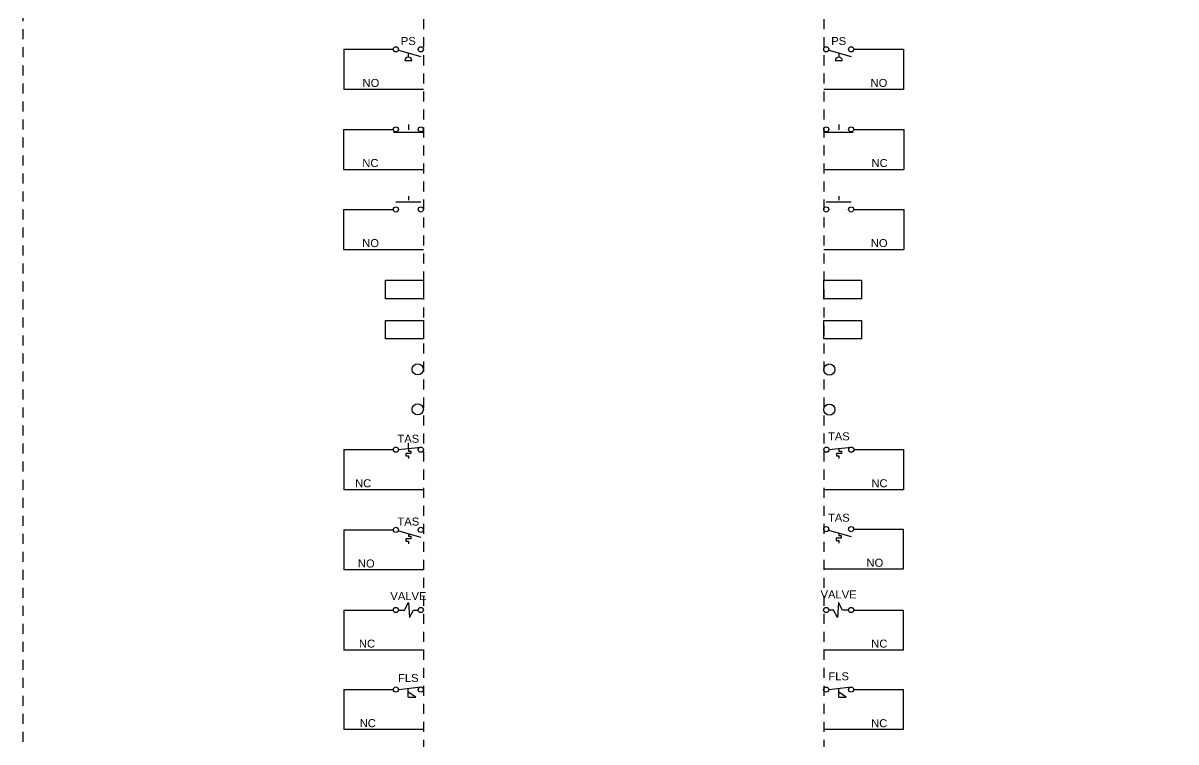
# Model space of a CAD drawing. Header units: inches. Extents: x 0 to 118, y -20 to 20.
# Drawn here: x 72.5 to 86.9, y -10.65 to -1.67 of the extents above; entities that cross this region are included whole.
import ezdxf
from ezdxf.enums import TextEntityAlignment as Align

# ---------------------------------------------------------------- set-up
doc = ezdxf.new("R2010")
doc.units = ezdxf.units.IN
doc.header["$MEASUREMENT"] = 0
doc.linetypes.add('ACAD_ISO02W100', pattern=[15, 12, -3])
doc.linetypes.add('HIDDEN2', pattern=[0.1875, 0.125, -0.0625])
for name, color, linetype in [('BORDER2', 220, 'HIDDEN2'), ('SYMS', 7, 'Continuous'), ('WIRES', 7, 'Continuous')]:
    doc.layers.add(name, color=color, linetype=linetype)
doc.styles.add('INERCONNECT TABLES', font='arial.ttf', dxfattribs={"height": 0.1})
doc.styles.add('WD', font='arial.ttf', dxfattribs={"height": 1})

# ---------------------------------------------------------------- blocks, each defined once
blk = doc.blocks.new('TB-TB_Round_L')
for centre in [(-0.07, 0.003), (-0.07, -0.497)]:
    blk.add_circle(centre, 0.0699)
at = {"linetype": 'Continuous', "style": 'INERCONNECT TABLES', "flags": 8}
for tag, p in [('Tag1', (-0.07, 0.073)), ('Tag2', (-0.07, -0.427))]:
    blk.add_attdef(tag, text='', height=0.1, dxfattribs=at).set_placement(p, align=Align.BOTTOM_CENTER)
for tag, p in [('Term1', (-0.24, 0.003)), ('Desc2', (-3.5, -0.247)), ('Desc3', (-3.5, -0.397)), ('Term2', (-0.24, -0.497))]:
    blk.add_attdef(tag, text='', height=0.1, dxfattribs=at).set_placement(p, align=Align.MIDDLE_RIGHT)
at = {"flags": 9}
for tag, p, height, style in [('X4TERM01', (-0.234, -0.001), 0.0125, 'WD'), ('X2TERM01', (-0.112, 0.04), 0.0125, 'WD'), ('X1TERM01', (0, 0.003), 0.0125, 'WD'), ('X8TERM01', (-0.116, -0.047), 0.0125, 'WD'), ('FAMILY', (0.122, -0.076), 0.01, 'INERCONNECT TABLES'), ('INST', (0.127, -0.093), 0.01, 'INERCONNECT TABLES'), ('X4TERM02', (-0.234, -0.502), 0.0125, 'WD'), ('X8TERM02', (-0.12, -0.55), 0.0125, 'WD'), ('X2TERM02', (-0.114, -0.453), 0.0125, 'WD'), ('X1TERM02', (0, -0.497), 0.0125, 'WD')]:
    blk.add_attdef(tag, p, '', height=height, dxfattribs=dict(at, style=style))
at = {"style": 'INERCONNECT TABLES', "flags": 8}
blk.add_attdef('Desc1', text='', height=0.1, dxfattribs=at).set_placement((-3.5, -0.097), align=Align.MIDDLE_RIGHT)
at = {"linetype": 'Continuous', "style": 'INERCONNECT TABLES', "flags": 9}
for tag, p in [('LOC', (0.13, -0.057)), ('P/N', (0.135, -0.038))]:
    blk.add_attdef(tag, p, '', height=0.01, dxfattribs=at)
blk.add_attdef('MFG', text='', height=0.01, dxfattribs=at).set_placement((0.166, -0.022), align=Align.RIGHT)
blk = doc.blocks.new('TB-TB_Round_R')
for centre in [(0.07, 0), (0.07, -0.5)]:
    blk.add_circle(centre, 0.0699)
at = {"linetype": 'Continuous', "style": 'INERCONNECT TABLES', "flags": 8}
for tag, p in [('Tag1', (0.07, 0.07)), ('Tag2', (0.07, -0.43))]:
    blk.add_attdef(tag, text='', height=0.1, dxfattribs=at).set_placement(p, align=Align.BOTTOM_CENTER)
at = {"linetype": 'Continuous', "style": 'INERCONNECT TABLES', "flags": 9}
blk.add_attdef('MFG', text='', height=0.01, dxfattribs=at).set_placement((0.366, 0.168), align=Align.RIGHT)
for tag, p in [('P/N', (0.336, 0.148)), ('LOC', (0.333, 0.111)), ('INST', (0.337, 0.061))]:
    blk.add_attdef(tag, p, '', height=0.01, dxfattribs=at)
at = {"flags": 9}
for tag, p, height, style in [('X4TERM01', (-0.093, 0), 0.0125, 'WD'), ('X2TERM01', (0.024, 0.037), 0.0125, 'WD'), ('X1TERM01', (0.14, 0), 0.0125, 'WD'), ('FAMILY', (0.322, 0.079), 0.01, 'INERCONNECT TABLES'), ('X8TERM01', (0.027, -0.051), 0.0125, 'WD'), ('X4TERM02', (-0.093, -0.504), 0.0125, 'WD'), ('X8TERM02', (0.026, -0.547), 0.0125, 'WD'), ('X2TERM02', (0.028, -0.462), 0.0125, 'WD'), ('X1TERM02', (0.14, -0.5), 0.0125, 'WD')]:
    blk.add_attdef(tag, p, '', height=height, dxfattribs=dict(at, style=style))
at = {"linetype": 'Continuous', "style": 'INERCONNECT TABLES', "flags": 8}
for tag, p in [('Term1', (0.24, 0)), ('Desc2', (3.5, -0.25)), ('Desc3', (3.5, -0.4)), ('Term2', (0.24, -0.5))]:
    blk.add_attdef(tag, text='', height=0.1, dxfattribs=at).set_placement(p, align=Align.MIDDLE_LEFT)
at = {"style": 'INERCONNECT TABLES', "flags": 8}
blk.add_attdef('Desc1', text='', height=0.1, dxfattribs=at).set_placement((3.5, -0.1), align=Align.MIDDLE_LEFT)
blk = doc.blocks.new('TemperatureSwitch_NO_L')
at = {"linetype": 'Continuous'}
blk.add_line((-0.312, -0.012), (-0.03, -0.093), dxfattribs=at)
for p, q in [((-0.219, -0.113), (-0.219, -0.144)), ((-0.156, -0.113), (-0.219, -0.113)), ((-0.187, -0.048), (-0.187, -0.082)), ((-0.187, -0.082), (-0.156, -0.082)), ((-0.156, -0.082), (-0.156, -0.113)), ((-0.219, -0.144), (-0.187, -0.144)), ((-0.187, -0.144), (-0.187, -0.175))]:
    blk.add_line(p, q)
for centre in [(-0.343, -0.002), (-0.032, -0.002)]:
    blk.add_circle(centre, 0.0322)
at = {"layer": 'WIRES'}
for p, q in [((-0.995, -0.002), (-0.375, -0.002)), ((-0.995, -0.002), (-0.995, -0.502)), ((0, -0.502), (-0.995, -0.502))]:
    blk.add_line(p, q, dxfattribs=at)
at = {"style": 'INERCONNECT TABLES', "flags": 8}
blk.add_attdef('Tag1', text='', height=0.1, dxfattribs=at).set_placement((-0.188, 0.052), align=Align.CENTER)
for tag, p in [('Desc1', (-3.5, -0.002)), ('Desc2', (-3.5, -0.152)), ('Desc3', (-3.5, -0.302))]:
    blk.add_attdef(tag, text='', height=0.1, dxfattribs=at).set_placement(p, align=Align.MIDDLE_RIGHT)
at = {"style": 'WD', "flags": 9}
for tag, p, height in [('X4TERM01', (-0.375, -0.002), 0.0125), ('X1TERM02', (0, -0.002), 0.0125), ('X2LINK', (-0.187, -0.037), 0.01), ('X8LINK', (-0.187, -0.205), 0.01), ('FAMILY', (-1.112, -0.394), 0.01)]:
    blk.add_attdef(tag, p, '', height=height, dxfattribs=at)
at = {"linetype": 'Continuous', "style": 'INERCONNECT TABLES', "flags": 8}
blk.add_attdef('Term2', text='', height=0.1, dxfattribs=at).set_placement((-0.342, -0.034), align=Align.TOP_RIGHT)
blk.add_attdef('Term1', text='', height=0.1, dxfattribs=at).set_placement((-0.032, -0.034), align=Align.TOP_LEFT)
at = {"style": 'INERCONNECT TABLES', "flags": 8}
blk.add_attdef('Rating', text='', height=0.1, dxfattribs=at).set_placement((-0.183, -0.21), align=Align.TOP_RIGHT)
at = {"linetype": 'Continuous', "style": 'WD', "flags": 9}
blk.add_attdef('INST', (-1.107, -0.378), '', height=0.01, dxfattribs=at)
for tag, p in [('LOC', (-1.092, -0.359)), ('P/N', (-1.087, -0.343)), ('MFG', (-1.075, -0.329))]:
    blk.add_attdef(tag, text='', height=0.01, dxfattribs=at).set_placement(p, align=Align.CENTER)
at = {"style": 'INERCONNECT TABLES', "flags": 8}
blk.add_attdef('Contact', text='', height=0.1, dxfattribs=at).set_placement((-0.713, -0.502), align=Align.BOTTOM_CENTER)
blk = doc.blocks.new('Valve_R')
for p, q in [((0.125, 0.002), (0.064, 0.002)), ((0.172, -0.091), (0.125, 0.002)), ((0.187, 0.096), (0.172, -0.091)), ((0.234, 0.002), (0.187, 0.096)), ((0.31, 0.002), (0.234, 0.002))]:
    blk.add_line(p, q)
for centre in [(0.032, 0.002), (0.343, 0.002)]:
    blk.add_circle(centre, 0.0322)
at = {"layer": 'WIRES'}
for p, q in [((0.375, 0.002), (0.995, 0.002)), ((0.995, 0.002), (0.995, -0.498)), ((0.995, -0.498), (0, -0.498))]:
    blk.add_line(p, q, dxfattribs=at)
at = {"style": 'INERCONNECT TABLES', "flags": 8}
blk.add_attdef('Tag1', text='', height=0.1, dxfattribs=at).set_placement((0.187, 0.146), align=Align.CENTER)
for tag, height, style, flags, p in [('X1TERM02', 0.0125, 'WD', 9, (0, 0.002)), ('X4TERM01', 0.0125, 'WD', 9, (0.375, 0.002)), ('Rating', 0.1, 'INERCONNECT TABLES', 8, (0.4, -0.298)), ('FAMILY', 0.01, 'WD', 9, (1.158, -0.309))]:
    blk.add_attdef(tag, text='', height=height, dxfattribs=dict(style=style, flags=flags)).set_placement(p, align=Align.RIGHT)
blk.add_attdef('Desc1', text='', height=0.1, dxfattribs=at).set_placement((3.5, 0.04), align=Align.MIDDLE_LEFT)
at = {"linetype": 'Continuous', "style": 'INERCONNECT TABLES', "flags": 8}
blk.add_attdef('Term1', text='', height=0.1, dxfattribs=at).set_placement((0.032, -0.03), align=Align.TOP_RIGHT)
blk.add_attdef('Term2', text='', height=0.1, dxfattribs=at).set_placement((0.343, -0.03), align=Align.TOP_LEFT)
for tag, p in [('Desc2', (3.5, -0.11)), ('Desc3', (3.5, -0.26))]:
    blk.add_attdef(tag, text='', height=0.1, dxfattribs=at).set_placement(p, align=Align.MIDDLE_LEFT)
at = {"linetype": 'Continuous', "style": 'INERCONNECT TABLES', "flags": 9}
for tag, p in [('LOC', (1.151, -0.295)), ('MFG', (1.155, -0.263)), ('P/N', (1.151, -0.28)), ('INST', (1.154, -0.327))]:
    blk.add_attdef(tag, text='', height=0.01, dxfattribs=at).set_placement(p, align=Align.RIGHT)
at = {"style": 'INERCONNECT TABLES', "flags": 8}
blk.add_attdef('Contact', text='', height=0.1, dxfattribs=at).set_placement((0.695, -0.498), align=Align.BOTTOM_CENTER)
blk = doc.blocks.new('Valve_L')
for p, q in [((-0.311, 0.001), (-0.234, 0.001)), ((-0.234, 0.001), (-0.187, 0.095)), ((-0.187, 0.095), (-0.172, -0.093)), ((-0.172, -0.093), (-0.125, 0.001)), ((-0.125, 0.001), (-0.064, 0.001))]:
    blk.add_line(p, q)
for centre in [(-0.343, 0.001), (-0.032, 0.001)]:
    blk.add_circle(centre, 0.0322)
at = {"layer": 'WIRES'}
for p, q in [((-0.995, 0.001), (-0.375, 0.001)), ((-0.995, 0.001), (-0.995, -0.499)), ((0, -0.499), (-0.995, -0.499))]:
    blk.add_line(p, q, dxfattribs=at)
at = {"style": 'INERCONNECT TABLES', "flags": 8}
blk.add_attdef('Desc1', text='', height=0.1, dxfattribs=at).set_placement((-3.5, 0.151), align=Align.MIDDLE_RIGHT)
for tag, p in [('Tag1', (-0.187, 0.095)), ('Contact', (-0.704, -0.499))]:
    blk.add_attdef(tag, text='', height=0.1, dxfattribs=at).set_placement(p, align=Align.BOTTOM_CENTER)
at = {"linetype": 'Continuous', "style": 'INERCONNECT TABLES', "flags": 8}
for tag, p in [('Desc2', (-3.5, 0.001)), ('Desc3', (-3.5, -0.149))]:
    blk.add_attdef(tag, text='', height=0.1, dxfattribs=at).set_placement(p, align=Align.MIDDLE_RIGHT)
for tag, p, height, style, flags in [('X4TERM01', (-0.375, 0.001), 0.0125, 'WD', 9), ('X1TERM02', (0, 0.001), 0.0125, 'WD', 9), ('Rating', (-0.42, -0.299), 0.1, 'INERCONNECT TABLES', 8), ('FAMILY', (-1.091, -0.342), 0.01, 'WD', 9)]:
    blk.add_attdef(tag, p, '', height=height, dxfattribs=dict(style=style, flags=flags))
blk.add_attdef('Term2', text='', height=0.1, dxfattribs=at).set_placement((-0.34, -0.031), align=Align.TOP_RIGHT)
blk.add_attdef('Term1', text='', height=0.1, dxfattribs=at).set_placement((-0.033, -0.031), align=Align.TOP_LEFT)
at = {"linetype": 'Continuous', "style": 'INERCONNECT TABLES', "flags": 9}
for tag, p in [('INST', (-1.095, -0.432)), ('LOC', (-1.089, -0.408)), ('P/N', (-1.083, -0.384))]:
    blk.add_attdef(tag, p, '', height=0.01, dxfattribs=at)
blk.add_attdef('MFG', text='', height=0.01, dxfattribs=at).set_placement((-1.051, -0.358), align=Align.RIGHT)
blk = doc.blocks.new('TemperatureSwitch_NO_R')
at = {"linetype": 'Continuous'}
blk.add_line((0.062, -0.004), (0.344, -0.084), dxfattribs=at)
for p, q in [((0.218, -0.104), (0.156, -0.104)), ((0.156, -0.104), (0.156, -0.136)), ((0.156, -0.136), (0.187, -0.136)), ((0.187, -0.039), (0.187, -0.073)), ((0.187, -0.073), (0.218, -0.073)), ((0.187, -0.136), (0.187, -0.167)), ((0.218, -0.073), (0.218, -0.104))]:
    blk.add_line(p, q)
for centre in [(0.032, 0.007), (0.342, 0.007)]:
    blk.add_circle(centre, 0.0322)
at = {"layer": 'WIRES'}
for p, q in [((0.374, 0.007), (0.994, 0.007)), ((0.994, 0.007), (0.994, -0.493)), ((0.994, -0.493), (-0.001, -0.493))]:
    blk.add_line(p, q, dxfattribs=at)
at = {"style": 'INERCONNECT TABLES', "flags": 8}
blk.add_attdef('Tag1', text='', height=0.1, dxfattribs=at).set_placement((0.189, 0.1), align=Align.CENTER)
for tag, p, height, style, flags in [('X4TERM01', (-0.001, 0.007), 0.0125, 'WD', 9), ('X2LINK', (0.163, 0), 0.01, 'WD', 9), ('X1TERM02', (0.374, 0.007), 0.0125, 'WD', 9), ('Rating', (0.108, -0.293), 0.1, 'INERCONNECT TABLES', 8), ('X8LINK', (0.129, -0.167), 0.01, 'WD', 9), ('FAMILY', (1.144, -0.393), 0.01, 'WD', 9)]:
    blk.add_attdef(tag, p, '', height=height, dxfattribs=dict(style=style, flags=flags))
for tag, p in [('Desc1', (3.499, 0.007)), ('Desc2', (3.499, -0.143)), ('Desc3', (3.499, -0.293))]:
    blk.add_attdef(tag, text='', height=0.1, dxfattribs=at).set_placement(p, align=Align.MIDDLE_LEFT)
at = {"linetype": 'Continuous', "style": 'INERCONNECT TABLES', "flags": 8}
blk.add_attdef('Term1', text='', height=0.1, dxfattribs=at).set_placement((0.031, -0.025), align=Align.TOP_RIGHT)
blk.add_attdef('Term2', text='', height=0.1, dxfattribs=at).set_placement((0.341, -0.025), align=Align.TOP_LEFT)
at = {"style": 'INERCONNECT TABLES', "flags": 8}
blk.add_attdef('Contact', text='', height=0.1, dxfattribs=at).set_placement((0.744, -0.493), align=Align.BOTTOM_RIGHT)
at = {"linetype": 'Continuous', "style": 'WD', "flags": 9}
for tag, p in [('LOC', (1.17, -0.364)), ('P/N', (1.169, -0.35)), ('MFG', (1.18, -0.332))]:
    blk.add_attdef(tag, text='', height=0.01, dxfattribs=at).set_placement(p, align=Align.CENTER)
blk.add_attdef('INST', (1.156, -0.408), '', height=0.01, dxfattribs=at)
blk = doc.blocks.new('TemperatureSwitch_NC_R')
at = {"linetype": 'Continuous'}
blk.add_line((0.066, 0.002), (0.349, 0.033), dxfattribs=at)
for p, q in [((0.19, 0.015), (0.19, -0.017)), ((0.221, -0.048), (0.158, -0.048)), ((0.158, -0.048), (0.158, -0.079)), ((0.158, -0.079), (0.19, -0.079)), ((0.19, -0.017), (0.221, -0.017)), ((0.19, -0.079), (0.19, -0.111)), ((0.221, -0.017), (0.221, -0.048))]:
    blk.add_line(p, q)
for centre in [(0.034, 0), (0.345, 0)]:
    blk.add_circle(centre, 0.0322)
at = {"layer": 'WIRES'}
for p, q in [((0.377, 0), (0.997, 0)), ((0.997, 0), (0.997, -0.5)), ((0.997, -0.5), (0.002, -0.5))]:
    blk.add_line(p, q, dxfattribs=at)
at = {"style": 'INERCONNECT TABLES', "flags": 8}
blk.add_attdef('Tag1', text='', height=0.1, dxfattribs=at).set_placement((0.19, 0.115), align=Align.CENTER)
for tag, p, height, style, flags in [('X4TERM01', (0.002, 0), 0.0125, 'WD', 9), ('X2LINK', (0.19, 0.115), 0.01, 'WD', 9), ('X1TERM02', (0.377, 0), 0.0125, 'WD', 9), ('X8LINK', (0.182, -0.148), 0.01, 'WD', 9), ('Rating', (0.094, -0.3), 0.1, 'INERCONNECT TABLES', 8), ('FAMILY', (1.05, -0.34), 0.01, 'WD', 9)]:
    blk.add_attdef(tag, p, '', height=height, dxfattribs=dict(style=style, flags=flags))
for tag, p in [('Desc1', (3.502, 0)), ('Desc2', (3.502, -0.15)), ('Desc3', (3.502, -0.3))]:
    blk.add_attdef(tag, text='', height=0.1, dxfattribs=at).set_placement(p, align=Align.MIDDLE_LEFT)
at = {"linetype": 'Continuous', "style": 'INERCONNECT TABLES', "flags": 8}
blk.add_attdef('Term1', text='', height=0.1, dxfattribs=at).set_placement((0.034, -0.032), align=Align.TOP_RIGHT)
blk.add_attdef('Term2', text='', height=0.1, dxfattribs=at).set_placement((0.343, -0.032), align=Align.TOP_LEFT)
at = {"style": 'INERCONNECT TABLES', "flags": 8}
blk.add_attdef('Contact', text='', height=0.1, dxfattribs=at).set_placement((0.797, -0.5), align=Align.BOTTOM_RIGHT)
at = {"linetype": 'Continuous', "style": 'WD', "flags": 9}
for tag, p in [('MFG', (1.065, -0.299)), ('P/N', (1.068, -0.31)), ('LOC', (1.071, -0.323))]:
    blk.add_attdef(tag, text='', height=0.01, dxfattribs=at).set_placement(p, align=Align.CENTER)
blk.add_attdef('INST', (1.059, -0.353), '', height=0.01, dxfattribs=at)
blk = doc.blocks.new('TemperatureSwitch_NC_L')
at = {"linetype": 'Continuous'}
blk.add_line((-0.311, 0.002), (-0.028, 0.033), dxfattribs=at)
for p, q in [((-0.187, 0.015), (-0.187, 0.085)), ((-0.187, 0.015), (-0.187, -0.017)), ((-0.219, -0.048), (-0.219, -0.079)), ((-0.156, -0.048), (-0.219, -0.048)), ((-0.219, -0.079), (-0.187, -0.079)), ((-0.187, -0.017), (-0.156, -0.017)), ((-0.187, -0.079), (-0.187, -0.111)), ((-0.156, -0.017), (-0.156, -0.048))]:
    blk.add_line(p, q)
for centre in [(-0.343, 0), (-0.032, 0)]:
    blk.add_circle(centre, 0.0322)
at = {"layer": 'WIRES'}
for p, q in [((-0.995, 0), (-0.375, 0)), ((-0.995, 0), (-0.995, -0.5)), ((0, -0.5), (-0.995, -0.5))]:
    blk.add_line(p, q, dxfattribs=at)
at = {"style": 'INERCONNECT TABLES', "flags": 8}
blk.add_attdef('Tag1', text='', height=0.1, dxfattribs=at).set_placement((-0.187, 0.085), align=Align.CENTER)
for tag, p in [('Desc1', (-3.5, 0)), ('Desc2', (-3.5, -0.15)), ('Desc3', (-3.5, -0.3))]:
    blk.add_attdef(tag, text='', height=0.1, dxfattribs=at).set_placement(p, align=Align.MIDDLE_RIGHT)
at = {"style": 'WD', "flags": 9}
for tag, p, height in [('X4TERM01', (-0.375, 0), 0.0125), ('X2LINK', (-0.209, 0.024), 0.01), ('X1TERM02', (0, 0), 0.0125), ('X8LINK', (-0.207, -0.12), 0.01), ('FAMILY', (-1.094, -0.43), 0.01)]:
    blk.add_attdef(tag, p, '', height=height, dxfattribs=at)
at = {"linetype": 'Continuous', "style": 'INERCONNECT TABLES', "flags": 8}
blk.add_attdef('Term2', text='', height=0.1, dxfattribs=at).set_placement((-0.344, -0.032), align=Align.TOP_RIGHT)
blk.add_attdef('Term1', text='', height=0.1, dxfattribs=at).set_placement((-0.036, -0.032), align=Align.TOP_LEFT)
at = {"style": 'INERCONNECT TABLES', "flags": 8}
for tag, p in [('Rating', (-0.296, -0.338)), ('Contact', (-0.752, -0.5))]:
    blk.add_attdef(tag, text='', height=0.1, dxfattribs=at).set_placement(p, align=Align.BOTTOM_CENTER)
at = {"linetype": 'Continuous', "style": 'WD', "flags": 9}
blk.add_attdef('INST', (-1.094, -0.418), '', height=0.01, dxfattribs=at)
for tag, p in [('LOC', (-1.077, -0.404)), ('P/N', (-1.078, -0.387)), ('MFG', (-1.074, -0.368))]:
    blk.add_attdef(tag, text='', height=0.01, dxfattribs=at).set_placement(p, align=Align.CENTER)
blk = doc.blocks.new('TB-TB_Square_L')
for points in [[(-0.472, 0.115), (0, 0.115), (0, -0.115), (-0.472, -0.115)], [(-0.472, -0.385), (0, -0.385), (0, -0.615), (-0.472, -0.615)]]:
    blk.add_lwpolyline(points, close=True)
at = {"linetype": 'Continuous', "style": 'INERCONNECT TABLES', "flags": 8}
for tag, p in [('Tag1', (-0.572, 0.165)), ('Desc2', (-3.5, -0.25)), ('Tag2', (-0.572, -0.335)), ('Desc3', (-3.5, -0.4))]:
    blk.add_attdef(tag, text='', height=0.1, dxfattribs=at).set_placement(p, align=Align.MIDDLE_RIGHT)
at = {"style": 'WD', "flags": 9}
for tag, p in [('X4TERM01', (-0.472, 0)), ('X2TERM01', (-0.236, 0.115)), ('X1TERM01', (0, 0)), ('X8TERM01', (-0.236, -0.115)), ('X2TERM02', (-0.236, -0.385)), ('X4TERM02', (-0.472, -0.5)), ('X1TERM02', (0, -0.5)), ('X8TERM02', (-0.236, -0.615))]:
    blk.add_attdef(tag, p, '', height=0.0125, dxfattribs=at)
at = {"linetype": 'Continuous', "style": 'INERCONNECT TABLES', "flags": 8}
for tag, p in [('Term1', (-0.236, 0)), ('Term2', (-0.236, -0.5))]:
    blk.add_attdef(tag, text='', height=0.1, dxfattribs=at).set_placement(p, align=Align.MIDDLE_CENTER)
at = {"linetype": 'Continuous', "style": 'INERCONNECT TABLES', "flags": 9}
for tag, p in [('LOC', (-0.32, 0.091)), ('P/N', (-0.319, 0.104)), ('INST', (-0.319, 0.074))]:
    blk.add_attdef(tag, p, '', height=0.01, dxfattribs=at)
at = {"style": 'WD', "width": 0.7, "flags": 9}
blk.add_attdef('FAMILY', (-0.319, 0.132), '', height=0.01, dxfattribs=at)
at = {"linetype": 'Continuous', "style": 'INERCONNECT TABLES', "flags": 9}
blk.add_attdef('MFG', text='', height=0.01, dxfattribs=at).set_placement((-0.288, 0.119), align=Align.RIGHT)
at = {"style": 'INERCONNECT TABLES', "flags": 8}
blk.add_attdef('Desc1', text='', height=0.1, dxfattribs=at).set_placement((-3.5, -0.1), align=Align.MIDDLE_RIGHT)
blk = doc.blocks.new('PushButton_NO_L')
for p, q in [((-0.187, 0.168), (-0.187, 0.115)), ((-0.999, 0), (-0.375, 0)), ((-0.344, 0.094), (-0.031, 0.094)), ((-0.999, -0.5), (0, -0.5))]:
    blk.add_line(p, q)
for centre in [(-0.343, 0), (-0.032, 0)]:
    blk.add_circle(centre, 0.0322)
at = {"layer": 'WIRES', "linetype": 'ACAD_ISO02W100'}
blk.add_line((-0.999, 0), (-0.999, -0.5), dxfattribs=at)
at = {"style": 'INERCONNECT TABLES'}
for tag, height, flags, p in [('Tag1', 0.1, 8, (-0.187, 0.218)), ('MFG', 0.01, 9, (0.181, -0.262))]:
    blk.add_attdef(tag, text='', height=height, dxfattribs=dict(at, flags=flags)).set_placement(p, align=Align.CENTER)
at = {"flags": 9}
for tag, p, height, style in [('X2LINK', (-0.183, 0.135), 0.01, 'WD'), ('X4TERM01', (-0.473, 0.004), 0.0125, 'WD'), ('X8LINK', (-0.216, 0.063), 0.01, 'WD'), ('X1TERM02', (0, 0), 0.0125, 'WD'), ('LOC', (0.165, -0.289), 0.01, 'INERCONNECT TABLES'), ('P/N', (0.166, -0.276), 0.01, 'INERCONNECT TABLES'), ('FAMILY', (0.161, -0.318), 0.01, 'WD'), ('INST', (0.166, -0.305), 0.01, 'INERCONNECT TABLES')]:
    blk.add_attdef(tag, p, '', height=height, dxfattribs=dict(at, style=style))
at = {"style": 'INERCONNECT TABLES', "flags": 8}
for tag, p in [('Desc1', (-3.5, 0)), ('Desc2', (-3.5, -0.15)), ('Desc3', (-3.5, -0.3))]:
    blk.add_attdef(tag, text='', height=0.1, dxfattribs=at).set_placement(p, align=Align.MIDDLE_RIGHT)
at = {"linetype": 'Continuous', "style": 'INERCONNECT TABLES', "flags": 8}
blk.add_attdef('Term2', text='', height=0.1, dxfattribs=at).set_placement((-0.343, -0.032), align=Align.TOP_RIGHT)
blk.add_attdef('Term1', text='', height=0.1, dxfattribs=at).set_placement((-0.032, -0.032), align=Align.TOP_LEFT)
at = {"style": 'INERCONNECT TABLES', "flags": 8}
blk.add_attdef('Rating', text='', height=0.1, dxfattribs=at).set_placement((0, -0.3), align=Align.RIGHT)
blk.add_attdef('Contact', text='', height=0.1, dxfattribs=at).set_placement((-0.659, -0.5), align=Align.BOTTOM_CENTER)
blk = doc.blocks.new('PressureSwitch_NO_R')
at = {"linetype": 'Continuous'}
blk.add_line((0.063, -0.01), (0.345, -0.091), dxfattribs=at)
for p, q in [((0.143, -0.141), (0.232, -0.141)), ((0.188, -0.046), (0.188, -0.096))]:
    blk.add_line(p, q)
for centre in [(0.032, 0), (0.343, 0)]:
    blk.add_circle(centre, 0.0322)
blk.add_arc((0.188, -0.141), 0.0442, 0, 180)
at = {"layer": 'WIRES'}
for p, q in [((0.375, 0), (0.995, 0)), ((0.995, 0), (0.995, -0.5)), ((0.995, -0.5), (0, -0.5))]:
    blk.add_line(p, q, dxfattribs=at)
at = {"style": 'INERCONNECT TABLES', "flags": 8}
blk.add_attdef('Tag1', text='', height=0.1, dxfattribs=at).set_placement((0.188, 0.054), align=Align.CENTER)
for tag, p, height, style, flags in [('X4TERM01', (0, 0), 0.0125, 'WD', 9), ('X1TERM02', (0.375, 0), 0.0125, 'WD', 9), ('X2LINK', (0.169, -0.035), 0.01, 'WD', 9), ('Rating', (0, -0.3), 0.1, 'INERCONNECT TABLES', 8), ('X8LINK', (0.169, -0.159), 0.01, 'WD', 9), ('FAMILY', (1.059, -0.362), 0.01, 'WD', 9)]:
    blk.add_attdef(tag, p, '', height=height, dxfattribs=dict(style=style, flags=flags))
for tag, p in [('Desc1', (3.5, 0)), ('Desc2', (3.5, -0.15)), ('Desc3', (3.5, -0.3))]:
    blk.add_attdef(tag, text='', height=0.1, dxfattribs=at).set_placement(p, align=Align.MIDDLE_LEFT)
at = {"linetype": 'Continuous', "style": 'INERCONNECT TABLES', "flags": 8}
blk.add_attdef('Term1', text='', height=0.1, dxfattribs=at).set_placement((0.032, -0.032), align=Align.TOP_RIGHT)
blk.add_attdef('Term2', text='', height=0.1, dxfattribs=at).set_placement((0.343, -0.032), align=Align.TOP_LEFT)
at = {"style": 'INERCONNECT TABLES', "flags": 8}
blk.add_attdef('Contact', text='', height=0.1, dxfattribs=at).set_placement((0.795, -0.5), align=Align.BOTTOM_RIGHT)
at = {"linetype": 'Continuous', "style": 'WD', "flags": 9}
for tag, p in [('MFG', (1.083, -0.336)), ('LOC', (1.084, -0.348)), ('P/N', (1.083, -0.316))]:
    blk.add_attdef(tag, text='', height=0.01, dxfattribs=at).set_placement(p, align=Align.CENTER)
blk.add_attdef('INST', (1.071, -0.374), '', height=0.01, dxfattribs=at)
blk = doc.blocks.new('PressureSwitch_NO_L')
at = {"linetype": 'Continuous'}
blk.add_line((-0.312, -0.01), (-0.03, -0.091), dxfattribs=at)
for p, q in [((-0.232, -0.141), (-0.143, -0.141)), ((-0.188, -0.046), (-0.188, -0.096))]:
    blk.add_line(p, q)
for centre in [(-0.343, 0), (-0.032, 0)]:
    blk.add_circle(centre, 0.0322)
blk.add_arc((-0.188, -0.141), 0.0442, 0, 180)
at = {"layer": 'WIRES'}
for p, q in [((-0.995, 0), (-0.375, 0)), ((-0.995, 0), (-0.995, -0.5)), ((0, -0.5), (-0.995, -0.5))]:
    blk.add_line(p, q, dxfattribs=at)
at = {"style": 'INERCONNECT TABLES', "flags": 8}
blk.add_attdef('Tag1', text='', height=0.1, dxfattribs=at).set_placement((-0.188, 0.054), align=Align.CENTER)
for tag, p in [('Desc1', (-3.5, 0)), ('Desc2', (-3.5, -0.15)), ('Desc3', (-3.5, -0.3))]:
    blk.add_attdef(tag, text='', height=0.1, dxfattribs=at).set_placement(p, align=Align.MIDDLE_RIGHT)
at = {"style": 'WD', "flags": 9}
for tag, p, height in [('X4TERM01', (-0.47, 0.005), 0.0125), ('X1TERM02', (0, 0), 0.0125), ('X2LINK', (-0.209, -0.035), 0.01), ('X8LINK', (-0.208, -0.159), 0.01), ('FAMILY', (0.164, -0.312), 0.01)]:
    blk.add_attdef(tag, p, '', height=height, dxfattribs=at)
at = {"linetype": 'Continuous', "style": 'INERCONNECT TABLES', "flags": 8}
blk.add_attdef('Term2', text='', height=0.1, dxfattribs=at).set_placement((-0.343, -0.032), align=Align.TOP_RIGHT)
blk.add_attdef('Term1', text='', height=0.1, dxfattribs=at).set_placement((-0.032, -0.032), align=Align.TOP_LEFT)
at = {"style": 'INERCONNECT TABLES', "flags": 8}
blk.add_attdef('Rating', text='', height=0.1, dxfattribs=at).set_placement((0, -0.3), align=Align.RIGHT)
at = {"linetype": 'Continuous', "style": 'WD', "flags": 9}
for tag, p in [('LOC', (0.188, -0.282)), ('MFG', (0.189, -0.245)), ('P/N', (0.185, -0.261))]:
    blk.add_attdef(tag, text='', height=0.01, dxfattribs=at).set_placement(p, align=Align.CENTER)
at = {"style": 'INERCONNECT TABLES', "flags": 8}
blk.add_attdef('Contact', text='', height=0.1, dxfattribs=at).set_placement((-0.655, -0.5), align=Align.BOTTOM_CENTER)
at = {"linetype": 'Continuous', "style": 'WD', "flags": 9}
blk.add_attdef('INST', (0.174, -0.329), '', height=0.01, dxfattribs=at)
blk = doc.blocks.new('FlowSwitch_NC_R')
at = {"linetype": 'Continuous'}
blk.add_line((0.064, 0.002), (0.347, 0.033), dxfattribs=at)
for p, q in [((0.188, -0.094), (0.188, 0.017)), ((0.28, -0.094), (0.188, -0.031)), ((0.188, -0.094), (0.28, -0.094))]:
    blk.add_line(p, q)
for centre in [(0.032, 0), (0.343, 0)]:
    blk.add_circle(centre, 0.0322)
at = {"layer": 'WIRES'}
for p, q in [((0.375, 0), (0.995, 0)), ((0.995, 0), (0.995, -0.5)), ((0.995, -0.5), (0, -0.5))]:
    blk.add_line(p, q, dxfattribs=at)
at = {"style": 'INERCONNECT TABLES', "flags": 8}
blk.add_attdef('Tag1', text='', height=0.1, dxfattribs=at).set_placement((0.188, 0.117), align=Align.CENTER)
for tag, p, height, style, flags in [('X4TERM01', (0, 0), 0.0125, 'WD', 9), ('X2LINK', (0.156, 0.02), 0.01, 'WD', 9), ('X1TERM02', (0.375, 0), 0.0125, 'WD', 9), ('X8LINK', (0.2, -0.113), 0.01, 'WD', 9), ('Rating', (0, -0.3), 0.1, 'INERCONNECT TABLES', 8), ('FAMILY', (1.054, -0.441), 0.01, 'WD', 9)]:
    blk.add_attdef(tag, p, '', height=height, dxfattribs=dict(style=style, flags=flags))
for tag, p in [('Desc1', (3.5, 0)), ('Desc2', (3.5, -0.15)), ('Desc3', (3.5, -0.3))]:
    blk.add_attdef(tag, text='', height=0.1, dxfattribs=at).set_placement(p, align=Align.MIDDLE_LEFT)
at = {"linetype": 'Continuous', "style": 'INERCONNECT TABLES', "flags": 8}
blk.add_attdef('Term1', text='', height=0.1, dxfattribs=at).set_placement((0.032, -0.032), align=Align.TOP_RIGHT)
blk.add_attdef('Term2', text='', height=0.1, dxfattribs=at).set_placement((0.343, -0.032), align=Align.TOP_LEFT)
at = {"style": 'INERCONNECT TABLES', "flags": 8}
blk.add_attdef('Contact', text='', height=0.1, dxfattribs=at).set_placement((0.795, -0.5), align=Align.BOTTOM_RIGHT)
at = {"linetype": 'Continuous', "style": 'WD', "flags": 9}
for tag, p in [('MFG', (1.077, -0.397)), ('LOC', (1.078, -0.42)), ('P/N', (1.077, -0.377))]:
    blk.add_attdef(tag, text='', height=0.01, dxfattribs=at).set_placement(p, align=Align.CENTER)
blk.add_attdef('INST', (1.058, -0.461), '', height=0.01, dxfattribs=at)
blk = doc.blocks.new('FlowSwitch_NC_L')
at = {"linetype": 'Continuous'}
blk.add_line((-0.311, 0.002), (-0.028, 0.033), dxfattribs=at)
for p, q in [((-0.188, -0.094), (-0.188, 0.017)), ((-0.095, -0.094), (-0.188, -0.031)), ((-0.187, -0.094), (-0.095, -0.094))]:
    blk.add_line(p, q)
for centre in [(-0.343, 0), (-0.032, 0)]:
    blk.add_circle(centre, 0.0322)
at = {"layer": 'WIRES'}
for p, q in [((-0.995, 0), (-0.995, -0.5)), ((-0.995, 0), (-0.375, 0)), ((0, -0.5), (-0.995, -0.5))]:
    blk.add_line(p, q, dxfattribs=at)
at = {"style": 'INERCONNECT TABLES', "flags": 8}
blk.add_attdef('Tag1', text='', height=0.1, dxfattribs=at).set_placement((-0.188, 0.094), align=Align.CENTER)
for tag, p in [('Desc1', (-3.5, 0)), ('Desc2', (-3.5, -0.15)), ('Desc3', (-3.5, -0.3))]:
    blk.add_attdef(tag, text='', height=0.1, dxfattribs=at).set_placement(p, align=Align.MIDDLE_RIGHT)
at = {"style": 'WD'}
for tag, p, height, flags in [('X4TERM01', (-0.375, 0), 0.0125, 9), ('X2LINK', (-0.22, 0.022), 0.01, 8), ('X1TERM02', (0, 0), 0.0125, 9), ('X8LINK', (-0.171, -0.111), 0.01, 8), ('FAMILY', (-1.107, -0.335), 0.01, 9)]:
    blk.add_attdef(tag, p, '', height=height, dxfattribs=dict(at, flags=flags))
at = {"linetype": 'Continuous', "style": 'INERCONNECT TABLES', "flags": 8}
blk.add_attdef('Term2', text='', height=0.1, dxfattribs=at).set_placement((-0.343, -0.032), align=Align.TOP_RIGHT)
blk.add_attdef('Term1', text='', height=0.1, dxfattribs=at).set_placement((-0.032, -0.032), align=Align.TOP_LEFT)
at = {"linetype": 'Continuous', "style": 'WD', "flags": 9}
for tag, p in [('MFG', (-1.09, -0.289)), ('P/N', (-1.09, -0.27)), ('LOC', (-1.089, -0.312))]:
    blk.add_attdef(tag, text='', height=0.01, dxfattribs=at).set_placement(p, align=Align.CENTER)
at = {"style": 'INERCONNECT TABLES', "flags": 8}
blk.add_attdef('Rating', text='', height=0.1, dxfattribs=at).set_placement((0, -0.3), align=Align.RIGHT)
at = {"linetype": 'Continuous', "style": 'WD', "flags": 9}
blk.add_attdef('INST', (-1.104, -0.35), '', height=0.01, dxfattribs=at)
at = {"style": 'INERCONNECT TABLES', "flags": 8}
blk.add_attdef('Contact', text='', height=0.1, dxfattribs=at).set_placement((-0.795, -0.5), align=Align.BOTTOM_LEFT)
blk = doc.blocks.new('PushButton_NO_R')
for p, q in [((0.188, 0.168), (0.188, 0.115)), ((0.031, 0.094), (0.344, 0.094)), ((0.375, 0), (0.999, 0)), ((0, -0.5), (0.999, -0.5))]:
    blk.add_line(p, q)
for centre in [(0.032, 0), (0.343, 0)]:
    blk.add_circle(centre, 0.0322)
at = {"layer": 'WIRES', "linetype": 'ACAD_ISO02W100'}
blk.add_line((0.999, 0), (0.999, -0.5), dxfattribs=at)
at = {"style": 'INERCONNECT TABLES'}
for tag, height, flags, p in [('Tag1', 0.1, 8, (0.188, 0.218)), ('Rating', 0.1, 8, (0.202, -0.3)), ('MFG', 0.01, 9, (1.085, -0.369))]:
    blk.add_attdef(tag, text='', height=height, dxfattribs=dict(at, flags=flags)).set_placement(p, align=Align.CENTER)
at = {"flags": 9}
for tag, p, height, style in [('X2LINK', (0.135, 0.143), 0.01, 'WD'), ('X3TERM01', (0, 0), 0.0125, 'WD'), ('X8LINK', (0.188, 0), 0.01, 'WD'), ('X1TERM02', (0.375, 0), 0.0125, 'WD'), ('FAMILY', (1.058, -0.409), 0.01, 'WD'), ('P/N', (1.067, -0.386), 0.01, 'INERCONNECT TABLES'), ('LOC', (1.067, -0.397), 0.01, 'INERCONNECT TABLES'), ('INST', (1.069, -0.421), 0.01, 'INERCONNECT TABLES')]:
    blk.add_attdef(tag, p, '', height=height, dxfattribs=dict(at, style=style))
at = {"style": 'INERCONNECT TABLES', "flags": 8}
for tag, p in [('Desc1', (3.5, 0)), ('Desc2', (3.5, -0.15)), ('Desc3', (3.5, -0.3))]:
    blk.add_attdef(tag, text='', height=0.1, dxfattribs=at).set_placement(p, align=Align.MIDDLE_LEFT)
at = {"linetype": 'Continuous', "style": 'INERCONNECT TABLES', "flags": 8}
blk.add_attdef('Term1', text='', height=0.1, dxfattribs=at).set_placement((0.032, -0.032), align=Align.TOP_RIGHT)
blk.add_attdef('Term2', text='', height=0.1, dxfattribs=at).set_placement((0.343, -0.032), align=Align.TOP_LEFT)
at = {"style": 'INERCONNECT TABLES', "flags": 8}
blk.add_attdef('Contact', text='', height=0.1, dxfattribs=at).set_placement((0.799, -0.5), align=Align.BOTTOM_RIGHT)
blk = doc.blocks.new('PushButton_NC_L')
for p, q in [((-0.999, 0), (-0.375, 0)), ((-0.187, 0.062), (-0.187, -0.005)), ((-0.372, -0.034), (-0.007, -0.034)), ((-0.999, -0.5), (0, -0.5))]:
    blk.add_line(p, q)
for centre in [(-0.343, 0), (-0.032, 0)]:
    blk.add_circle(centre, 0.0322)
at = {"layer": 'WIRES', "linetype": 'ACAD_ISO02W100'}
blk.add_line((-0.999, 0), (-0.999, -0.5), dxfattribs=at)
at = {"style": 'INERCONNECT TABLES'}
for tag, height, flags, p in [('Tag1', 0.1, 8, (-0.187, 0.113)), ('MFG', 0.01, 9, (0.222, -0.27))]:
    blk.add_attdef(tag, text='', height=height, dxfattribs=dict(at, flags=flags)).set_placement(p, align=Align.CENTER)
at = {"style": 'INERCONNECT TABLES', "flags": 8}
for tag, p in [('Desc1', (-3.5, 0)), ('Desc2', (-3.5, -0.15)), ('Desc3', (-3.5, -0.3))]:
    blk.add_attdef(tag, text='', height=0.1, dxfattribs=at).set_placement(p, align=Align.MIDDLE_RIGHT)
at = {"flags": 9}
for tag, p, height, style in [('X4TERM01', (-0.471, 0.005), 0.0125, 'WD'), ('X2LINK', (-0.178, 0.034), 0.01, 'WD'), ('X1TERM02', (0, 0), 0.0125, 'WD'), ('X8LINK', (-0.207, -0.05), 0.01, 'WD'), ('P/N', (0.206, -0.287), 0.01, 'INERCONNECT TABLES'), ('FAMILY', (0.202, -0.335), 0.01, 'WD'), ('LOC', (0.207, -0.301), 0.01, 'INERCONNECT TABLES'), ('INST', (0.207, -0.319), 0.01, 'INERCONNECT TABLES')]:
    blk.add_attdef(tag, p, '', height=height, dxfattribs=dict(at, style=style))
at = {"linetype": 'Continuous', "style": 'INERCONNECT TABLES', "flags": 8}
blk.add_attdef('Term2', text='', height=0.1, dxfattribs=at).set_placement((-0.343, -0.032), align=Align.TOP_RIGHT)
blk.add_attdef('Term1', text='', height=0.1, dxfattribs=at).set_placement((0.062, -0.031), align=Align.TOP_LEFT)
at = {"style": 'INERCONNECT TABLES', "flags": 8}
blk.add_attdef('Rating', text='', height=0.1, dxfattribs=at).set_placement((0, -0.3), align=Align.RIGHT)
blk.add_attdef('Contact', text='', height=0.1, dxfattribs=at).set_placement((-0.662, -0.5), align=Align.BOTTOM_CENTER)
blk = doc.blocks.new('PushButton_NC_R')
for p, q in [((0.188, 0.062), (0.188, -0.005)), ((0.375, 0), (0.999, 0)), ((0.003, -0.034), (0.368, -0.034)), ((0, -0.5), (0.999, -0.5))]:
    blk.add_line(p, q)
for centre in [(0.032, 0), (0.343, 0)]:
    blk.add_circle(centre, 0.0322)
at = {"layer": 'WIRES', "linetype": 'ACAD_ISO02W100'}
blk.add_line((0.999, 0), (0.999, -0.5), dxfattribs=at)
at = {"style": 'INERCONNECT TABLES'}
for tag, height, flags, p in [('Tag1', 0.1, 8, (0.188, 0.163)), ('Rating', 0.1, 8, (0.202, -0.3)), ('MFG', 0.01, 9, (1.081, -0.341))]:
    blk.add_attdef(tag, text='', height=height, dxfattribs=dict(at, flags=flags)).set_placement(p, align=Align.CENTER)
at = {"flags": 9}
for tag, p, height, style in [('X3TERM01', (0, 0), 0.0125, 'WD'), ('X2LINK', (0.157, 0.065), 0.01, 'WD'), ('X1TERM02', (0.375, 0), 0.0125, 'WD'), ('X8LINK', (0.159, -0.054), 0.01, 'WD'), ('FAMILY', (1.058, -0.399), 0.01, 'WD'), ('P/N', (1.064, -0.354), 0.01, 'INERCONNECT TABLES'), ('LOC', (1.064, -0.368), 0.01, 'INERCONNECT TABLES'), ('INST', (1.065, -0.383), 0.01, 'INERCONNECT TABLES')]:
    blk.add_attdef(tag, p, '', height=height, dxfattribs=dict(at, style=style))
at = {"style": 'INERCONNECT TABLES', "flags": 8}
for tag, p in [('Desc1', (3.5, 0)), ('Desc2', (3.5, -0.15)), ('Desc3', (3.5, -0.3))]:
    blk.add_attdef(tag, text='', height=0.1, dxfattribs=at).set_placement(p, align=Align.MIDDLE_LEFT)
at = {"linetype": 'Continuous', "style": 'INERCONNECT TABLES', "flags": 8}
blk.add_attdef('Term1', text='', height=0.1, dxfattribs=at).set_placement((0.032, -0.032), align=Align.TOP_RIGHT)
blk.add_attdef('Term2', text='', height=0.1, dxfattribs=at).set_placement((0.343, -0.032), align=Align.TOP_LEFT)
at = {"style": 'INERCONNECT TABLES', "flags": 8}
blk.add_attdef('Contact', text='', height=0.1, dxfattribs=at).set_placement((0.799, -0.5), align=Align.BOTTOM_RIGHT)
blk = doc.blocks.new('TB-TB_Square_R')
for points in [[(0, 0.115), (0.472, 0.115), (0.472, -0.115), (0, -0.115)], [(0, -0.385), (0.472, -0.385), (0.472, -0.615), (0, -0.615)]]:
    blk.add_lwpolyline(points, close=True)
at = {"linetype": 'Continuous', "style": 'INERCONNECT TABLES'}
for tag, p, height, flags in [('Tag1', (0.572, 0.165), 0.1, 8), ('LOC', (0.677, 0.016), 0.01, 9), ('INST', (0.677, -0.002), 0.01, 9), ('P/N', (0.679, 0.031), 0.01, 9), ('Tag2', (0.572, -0.335), 0.1, 8)]:
    blk.add_attdef(tag, p, '', height=height, dxfattribs=dict(at, flags=flags))
at = {"style": 'WD', "flags": 9}
for tag, p in [('X4TERM01', (0, 0)), ('X2TERM01', (0.236, 0.115)), ('X1TERM01', (0.472, 0)), ('X8TERM01', (0.236, -0.115)), ('X2TERM02', (0.236, -0.385)), ('X4TERM02', (0, -0.5)), ('X1TERM02', (0.472, -0.5)), ('X8TERM02', (0.236, -0.615))]:
    blk.add_attdef(tag, p, '', height=0.0125, dxfattribs=at)
at = {"linetype": 'Continuous', "style": 'INERCONNECT TABLES', "flags": 8}
for tag, p in [('Term1', (0.236, 0)), ('Term2', (0.236, -0.5))]:
    blk.add_attdef(tag, text='', height=0.1, dxfattribs=at).set_placement(p, align=Align.MIDDLE_CENTER)
at = {"style": 'WD', "width": 0.7, "flags": 9}
blk.add_attdef('FAMILY', (0.673, 0.067), '', height=0.01, dxfattribs=at)
at = {"linetype": 'Continuous', "style": 'INERCONNECT TABLES', "flags": 9}
blk.add_attdef('MFG', text='', height=0.01, dxfattribs=at).set_placement((0.704, 0.05), align=Align.RIGHT)
at = {"style": 'INERCONNECT TABLES', "flags": 8}
blk.add_attdef('Desc1', text='', height=0.1, dxfattribs=at).set_placement((3.5, -0.1), align=Align.MIDDLE_LEFT)
at = {"linetype": 'Continuous', "style": 'INERCONNECT TABLES', "flags": 8}
for tag, p in [('Desc2', (3.5, -0.25)), ('Desc3', (3.5, -0.4))]:
    blk.add_attdef(tag, text='', height=0.1, dxfattribs=at).set_placement(p, align=Align.MIDDLE_LEFT)

msp = doc.modelspace()

# ---------------------------------------------------------------- linework, layer by layer
for p, q in [((77.5, -2), (77.5, -2)), ((77.5, -4), (77.5, -4)), ((77.5, -9.002), (77.5, -9.002)), ((77.5, -9.997), (77.5, -9.997))]:
    msp.add_line(p, q)
at = {"layer": 'BORDER2'}
for p, q in [((77.5, 17.5), (77.5, -20.342)), ((82.5, 17.5), (82.5, -20.358))]:
    msp.add_line(p, q, dxfattribs=at)
msp.add_lwpolyline([(72.5, 17.5), (87.5, 17.5), (87.5, -20.375), (72.5, -20.325), (72.5, 17.5)], dxfattribs=at)

# ---------------------------------------------------------------- block references
ref = msp.add_blockref('PressureSwitch_NO_L', (77.5, -2))
ref.add_attrib('Tag1', 'PS', dxfattribs={"height": 0.1, "style": 'INERCONNECT TABLES'}).set_placement((77.312, -1.946), align=Align.CENTER)
ref.add_attrib('Contact', 'NO', dxfattribs={"height": 0.1, "style": 'INERCONNECT TABLES'}).set_placement((76.845, -2.5), align=Align.BOTTOM_CENTER)
ref = msp.add_blockref('PressureSwitch_NO_R', (82.5, -2))
ref.add_attrib('Tag1', 'PS', dxfattribs={"height": 0.1, "style": 'INERCONNECT TABLES'}).set_placement((82.687, -1.946), align=Align.CENTER)
ref.add_attrib('Contact', 'NO', dxfattribs={"height": 0.1, "style": 'INERCONNECT TABLES'}).set_placement((83.295, -2.5), align=Align.BOTTOM_RIGHT)
for name, p, values in [('PushButton_NC_R', (82.5, -3), {'Contact': 'NC'}), ('TemperatureSwitch_NO_L', (77.5, -8), {'Tag1': 'TAS', 'Contact': 'NO'}), ('Valve_L', (77.5, -9.004), {'Tag1': 'VALVE', 'Contact': 'NC'}), ('Valve_R', (82.499, -9.005), {'Tag1': 'VALVE', 'Contact': 'NC'})]:
    msp.add_blockref(name, p).add_auto_attribs(values)
ref = msp.add_blockref('PushButton_NO_L', (77.5, -4))
ref.add_attrib('Contact', 'NO', dxfattribs={"height": 0.1, "style": 'INERCONNECT TABLES'}).set_placement((76.841, -4.5), align=Align.BOTTOM_CENTER)
ref = msp.add_blockref('PushButton_NO_R', (82.5, -4))
ref.add_attrib('Contact', 'NO', dxfattribs={"height": 0.1, "style": 'INERCONNECT TABLES'}).set_placement((83.298, -4.5), align=Align.BOTTOM_RIGHT)
for name, p in [('TB-TB_Square_L', (77.5, -5)), ('TB-TB_Square_R', (82.5, -5)), ('TB-TB_Round_L', (77.5, -6)), ('TB-TB_Round_R', (82.5, -6))]:
    msp.add_blockref(name, p)
ref = msp.add_blockref('TemperatureSwitch_NC_L', (77.5, -7))
ref.add_attrib('Tag1', 'TAS', dxfattribs={"height": 0.1, "style": 'INERCONNECT TABLES'}).set_placement((77.312, -6.914), align=Align.CENTER)
ref.add_attrib('Contact', 'NC', dxfattribs={"height": 0.1, "style": 'INERCONNECT TABLES'}).set_placement((76.748, -7.5), align=Align.BOTTOM_CENTER)
ref = msp.add_blockref('TemperatureSwitch_NC_R', (82.5, -7))
ref.add_attrib('Tag1', 'TAS', dxfattribs={"height": 0.1, "style": 'INERCONNECT TABLES'}).set_placement((82.689, -6.884), align=Align.CENTER)
ref.add_attrib('Contact', 'NC', dxfattribs={"height": 0.1, "style": 'INERCONNECT TABLES'}).set_placement((83.297, -7.5), align=Align.BOTTOM_RIGHT)
ref = msp.add_blockref('TemperatureSwitch_NO_R', (82.5, -8))
ref.add_attrib('Tag1', 'TAS', dxfattribs={"height": 0.1, "style": 'INERCONNECT TABLES'}).set_placement((82.689, -7.9), align=Align.CENTER)
ref.add_attrib('Contact', 'NO', dxfattribs={"height": 0.1, "style": 'INERCONNECT TABLES'}).set_placement((83.244, -8.493), align=Align.BOTTOM_RIGHT)
ref = msp.add_blockref('FlowSwitch_NC_L', (77.5, -9.996))
ref.add_attrib('Tag1', 'FLS', dxfattribs={"height": 0.1, "style": 'INERCONNECT TABLES'}).set_placement((77.312, -9.902), align=Align.CENTER)
ref.add_attrib('Contact', 'NC', dxfattribs={"height": 0.1, "style": 'INERCONNECT TABLES'}).set_placement((76.705, -10.496), align=Align.BOTTOM_LEFT)
at = {"layer": 'SYMS'}
ref = msp.add_blockref('PushButton_NC_L', (77.5, -3), dxfattribs=at)
ref.add_attrib('Contact', 'NC', dxfattribs={"layer": '0', "height": 0.1, "style": 'INERCONNECT TABLES'}).set_placement((76.838, -3.5), align=Align.BOTTOM_CENTER)
ref = msp.add_blockref('FlowSwitch_NC_R', (82.499, -9.997), dxfattribs=at)
ref.add_attrib('Tag1', 'FLS', dxfattribs={"layer": '0', "height": 0.1, "style": 'INERCONNECT TABLES'}).set_placement((82.687, -9.881), align=Align.CENTER)
ref.add_attrib('Contact', 'NC', dxfattribs={"layer": '0', "height": 0.1, "style": 'INERCONNECT TABLES'}).set_placement((83.294, -10.497), align=Align.BOTTOM_RIGHT)

doc.saveas('drawing.dxf')
